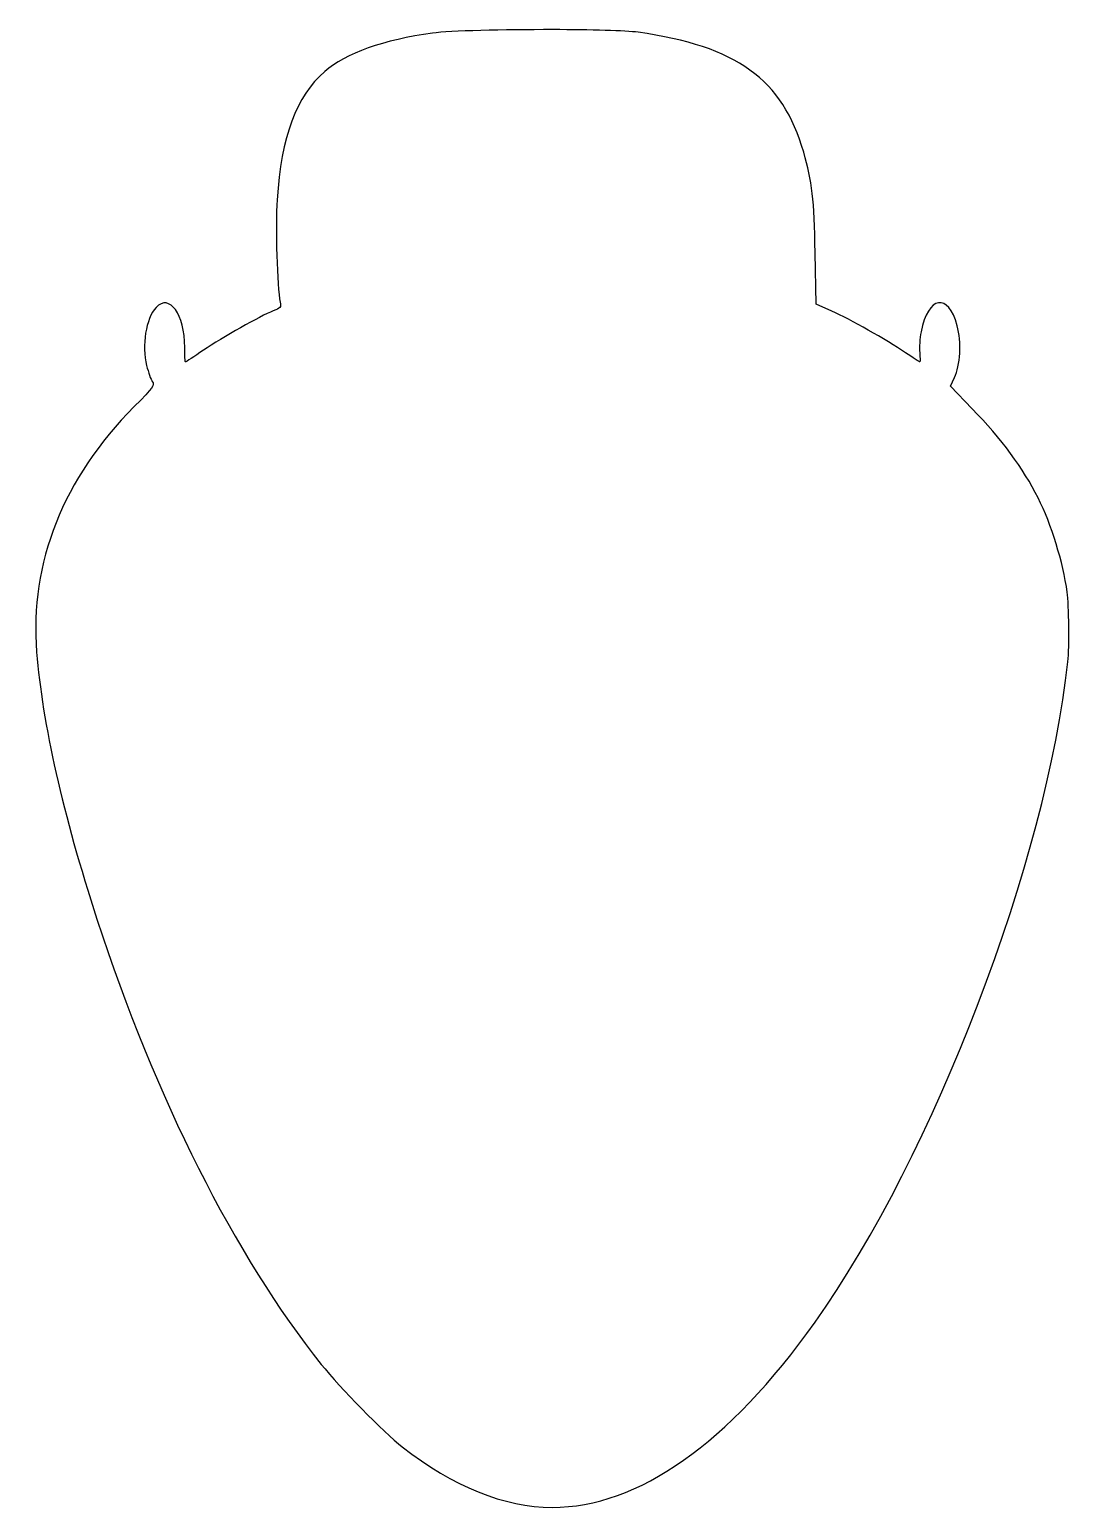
# Model space of a CAD drawing. Extents: x 22 to 180, y 37 to 262.
import ezdxf

# ---------------------------------------------------------------- set-up
doc = ezdxf.new("R2010")
doc.units = 0
doc.layers.add('Layer_1', color=7, linetype='CONTINUOUS')

msp = doc.modelspace()

# ---------------------------------------------------------------- linework, layer by layer
at = {"layer": 'Layer_1', "color": 7}
for points in [[(101.579604, 262.342341), (101.579604, 262.342341)], [(144.150512, 219.413143), (141.742253, 220.497935), (141.602796, 228.284951)], [(165.567431, 204.523714), (162.221553, 207.971016), (162.848284, 209.26527)]]:
    msp.add_lwpolyline(points, dxfattribs=at)
for points in [[(83.259414, 261.816479), (75.788427, 260.798599), (70.012393, 258.738538), (66.799576, 255.944936)], [(101.579604, 262.342341), (94.109543, 262.355484), (85.86485, 262.171458), (83.259414, 261.816479)], [(114.58608, 261.942158), (112.731121, 262.202703), (107.389653, 262.332116), (101.579604, 262.342341)], [(139.852135, 243.639604), (136.624218, 254.778528), (129.657396, 259.825257), (114.58608, 261.942158)], [(66.799576, 255.944936), (62.438847, 252.153181), (60.181837, 246.073787), (59.536762, 236.382305)], [(141.602796, 228.284951), (141.454686, 236.561343), (141.16348, 239.114509), (139.852135, 243.639604)], [(59.536762, 236.382305), (59.26326, 232.273516), (59.539528, 223.090888), (60.004743, 220.75866)], [(45.441636, 213.866263), (45.441636, 218.92281), (43.116094, 222.169701), (41.073256, 219.96546)], [(163.272171, 217.192847), (161.897269, 222.272142), (158.839343, 221.744939), (157.75671, 216.242001)], [(41.073256, 219.96546), (39.524816, 218.294648), (38.850849, 214.147641), (39.632379, 211.099161)], [(58.944758, 219.444563), (56.972784, 218.668734), (51.165212, 215.399102), (48.305201, 213.454506)], [(60.004743, 220.75866), (60.158864, 219.987939), (60.081857, 219.891942), (58.944758, 219.444563)], [(155.377114, 213.064244), (152.410225, 215.0663), (146.966666, 218.144808), (144.150512, 219.413143)], [(162.848284, 209.26527), (163.745158, 211.117974), (163.938385, 214.731672), (163.272171, 217.192847)], [(157.75671, 216.242001), (157.566888, 215.277224), (157.472544, 213.851251), (157.547248, 213.073616)], [(45.553534, 211.659748), (45.491925, 211.659748), (45.441636, 212.652651), (45.441636, 213.866263)], [(48.305201, 213.454506), (46.853421, 212.467378), (45.615171, 211.659748), (45.553534, 211.659748)], [(157.570952, 211.659748), (157.509117, 211.659748), (156.521666, 212.291914), (155.377114, 213.064244)], [(157.547248, 213.073616), (157.62198, 212.295981), (157.632787, 211.659748), (157.570952, 211.659748)], [(39.632379, 211.099161), (39.890471, 210.092334), (40.281922, 208.99349), (40.502197, 208.657279)], [(40.502197, 208.657279), (40.882181, 208.077369), (40.74042, 207.881712), (37.733992, 204.843421)], [(37.733992, 204.843421), (26.883056, 193.877451), (21.778224, 181.034065), (22.857244, 167.413145)], [(175.61002, 190.914761), (173.341603, 195.433364), (170.012402, 199.944658), (165.567431, 204.523714)], [(180.042343, 176.573243), (179.428199, 181.073954), (177.631691, 186.887563), (175.61002, 190.914761)], [(180.14873, 165.939748), (180.386417, 168.183866), (180.323069, 174.516154), (180.042343, 176.573243)], [(22.857244, 167.413145), (23.718417, 156.542538), (26.880687, 142.538928), (32.055373, 126.677785)], [(141.581299, 65.204604), (159.740606, 90.760165), (176.945338, 135.698169), (180.14873, 165.939748)], [(32.055373, 126.677785), (40.97622, 99.334093), (53.076661, 75.327088), (66.279779, 58.778536)], [(101.496371, 36.966397), (114.595235, 36.954261), (128.434682, 46.703385), (141.581299, 65.204604)], [(66.279779, 58.778536), (69.131409, 55.204361), (75.769075, 48.444724), (78.634167, 46.197047)], [(78.634167, 46.197047), (86.366632, 40.130909), (94.187634, 36.973198), (101.496371, 36.966397)]]:
    msp.add_open_spline(points, degree=3, dxfattribs=at)

doc.saveas('drawing.dxf')
